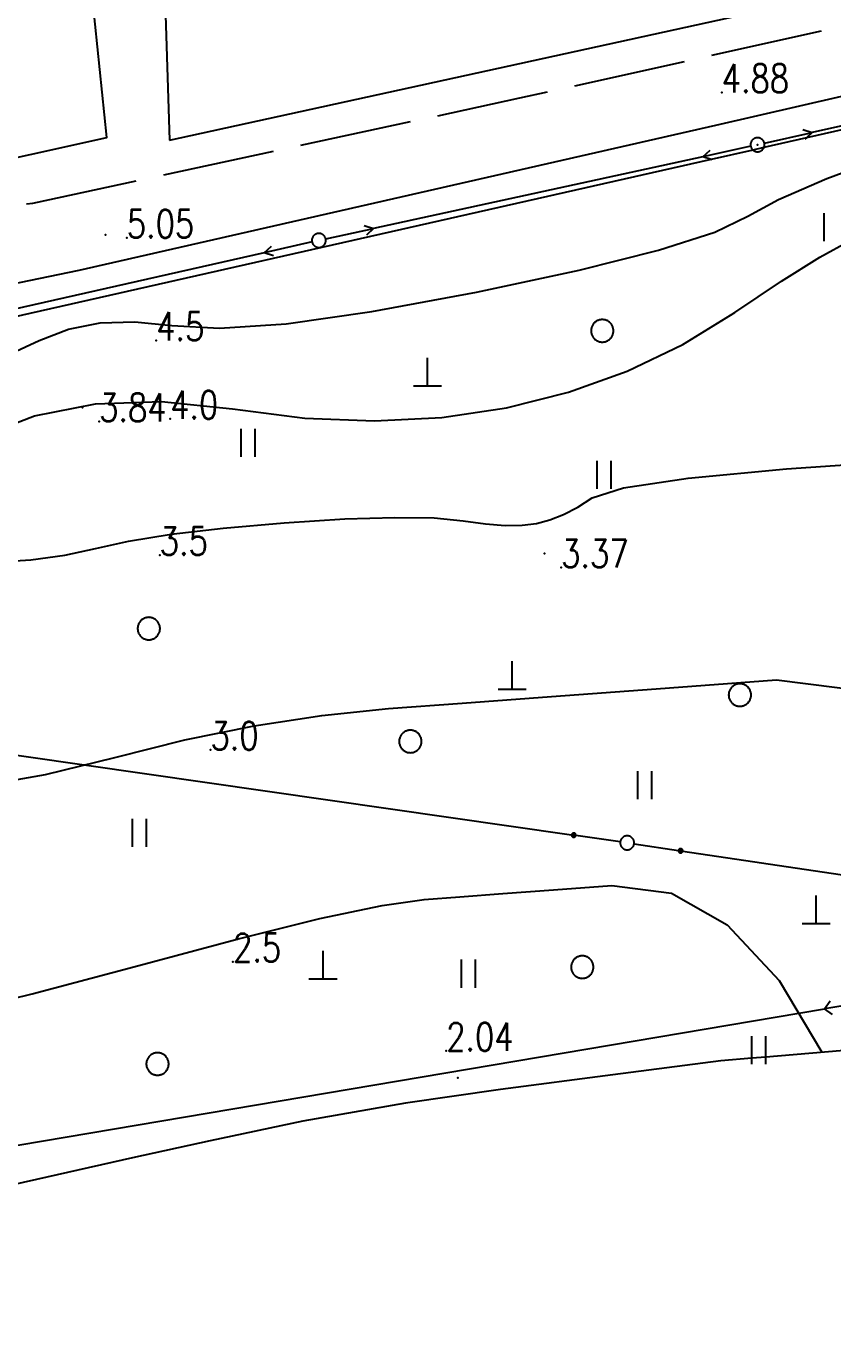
# Model space of a CAD drawing. Extents: x 500064 to 501389, y 2542464 to 2545400.
# Drawn here: x 500900.7 to 500929.45, y 2543014.18 to 2543060.92 of the extents above; entities that cross this region are included whole.
import ezdxf

# ---------------------------------------------------------------- set-up
doc = ezdxf.new("R2010")
doc.units = 0
doc.header["$LTSCALE"] = 0.5
doc.linetypes.add('CENTER', pattern=[50.8, 31.75, -6.35, 6.35, -6.35])
doc.layers.add('地形图', color=8, linetype='CONTINUOUS')
doc.styles.add('HZ', font='romans.shx', dxfattribs={"width": 0.8, "bigfont": 'hztxt.shx'})
doc.linetypes.add('10421', pattern='A,2,[150,AAA.SHX,S=1,R=0,X=0,Y=1],1e-11', length=2)

msp = doc.modelspace()

# ---------------------------------------------------------------- linework, layer by layer
at = {"layer": '地形图'}
for points in [[(500905.807, 2543056.859), (500935.177, 2543063.299), (500934.763, 2543076.387), (500927.197, 2543076.157), (500927.472, 2543067.612), (500905.484, 2543066.904)], [(500895.357, 2543055.129), (500903.577, 2543056.949), (500902.987, 2543062.619), (500894.792, 2543061.938)]]:
    msp.add_lwpolyline(points, close=True, dxfattribs=at)
for points in [[(500948.318, 2543060.867), (500940.884, 2543060.45), (500935.912, 2543059.82), (500925.267, 2543057.376), (500902.576, 2543052.213), (500887.165, 2543049.023), (500877.686, 2543047.531), (500873.996, 2543046.848), (500869.612, 2543045.316), (500866.887, 2543043.639)], [(500925.141, 2543059.881), (500929.046, 2543060.748)], [(500940.255, 2543059.719), (500936.36, 2543058.844), (500931.481, 2543057.749), (500928.721, 2543057.13)], [(500920.26, 2543058.796), (500924.165, 2543059.664)], [(500883.506, 2543041.831), (500889.506, 2543044.482), (500895.315, 2543047.063), (500899.2, 2543048.81), (500901.16, 2543049.72), (500902.203, 2543050.123), (500903.338, 2543050.345), (500904.566, 2543050.387), (500905.886, 2543050.248), (500907.589, 2543050.151), (500909.968, 2543050.316), (500913.023, 2543050.746), (500916.753, 2543051.438), (500920.408, 2543052.225), (500923.239, 2543052.938), (500925.245, 2543053.578), (500926.427, 2543054.144), (500927.516, 2543054.744), (500929.245, 2543055.486), (500931.613, 2543056.371), (500934.621, 2543057.397), (500937.566, 2543058.364), (500939.495, 2543058.991)], [(500915.373, 2543057.728), (500918.293, 2543058.359), (500919.283, 2543058.579)], [(500932.497, 2543057.837), (500931.512, 2543057.614), (500928.51, 2543056.936), (500927, 2543056.595), (500926.604, 2543056.505), (500925.119, 2543056.17), (500893.24, 2543048.965), (500893.171, 2543048.95)], [(500910.486, 2543056.673), (500914.396, 2543057.517)], [(500926.77, 2543056.443), (500926.785, 2543056.443), (500926.801, 2543056.445), (500926.817, 2543056.447), (500926.832, 2543056.45), (500926.847, 2543056.455), (500926.862, 2543056.46), (500926.876, 2543056.466), (500926.89, 2543056.473), (500926.904, 2543056.481), (500926.917, 2543056.49), (500926.929, 2543056.5), (500926.941, 2543056.51), (500926.952, 2543056.521), (500926.962, 2543056.533), (500926.972, 2543056.546), (500926.981, 2543056.559), (500926.989, 2543056.572), (500926.996, 2543056.586), (500927, 2543056.595), (500927.002, 2543056.601), (500927.007, 2543056.615), (500927.012, 2543056.63), (500927.015, 2543056.646), (500927.018, 2543056.661), (500927.019, 2543056.677), (500927.02, 2543056.693), (500927.019, 2543056.708), (500927.018, 2543056.724), (500927.015, 2543056.739), (500927.014, 2543056.747), (500927.012, 2543056.755), (500927.007, 2543056.77), (500927.002, 2543056.785), (500926.996, 2543056.799), (500926.989, 2543056.813), (500926.981, 2543056.827), (500926.972, 2543056.84), (500926.962, 2543056.852), (500926.952, 2543056.864), (500926.941, 2543056.875), (500926.929, 2543056.885), (500926.917, 2543056.895), (500926.904, 2543056.904), (500926.89, 2543056.912), (500926.876, 2543056.919), (500926.862, 2543056.925), (500926.847, 2543056.93), (500926.832, 2543056.935), (500926.817, 2543056.938), (500926.801, 2543056.941), (500926.785, 2543056.942), (500926.77, 2543056.943), (500926.754, 2543056.942), (500926.738, 2543056.941), (500926.723, 2543056.938), (500926.708, 2543056.935), (500926.692, 2543056.93), (500926.678, 2543056.925), (500926.663, 2543056.919), (500926.649, 2543056.912), (500926.636, 2543056.904), (500926.623, 2543056.895), (500926.61, 2543056.885), (500926.599, 2543056.875), (500926.587, 2543056.864), (500926.577, 2543056.852), (500926.567, 2543056.84), (500926.559, 2543056.827), (500926.551, 2543056.813), (500926.543, 2543056.799), (500926.537, 2543056.785), (500926.532, 2543056.77), (500926.528, 2543056.755), (500926.524, 2543056.739), (500926.522, 2543056.724), (500926.52, 2543056.708), (500926.52, 2543056.693), (500926.52, 2543056.677), (500926.522, 2543056.661), (500926.524, 2543056.646), (500926.526, 2543056.639), (500926.528, 2543056.63), (500926.532, 2543056.615), (500926.537, 2543056.601), (500926.543, 2543056.586), (500926.551, 2543056.572), (500926.559, 2543056.559), (500926.567, 2543056.546), (500926.577, 2543056.533), (500926.587, 2543056.521), (500926.599, 2543056.51), (500926.604, 2543056.505), (500926.61, 2543056.5), (500926.623, 2543056.49), (500926.636, 2543056.481), (500926.649, 2543056.473), (500926.663, 2543056.466), (500926.678, 2543056.46), (500926.692, 2543056.455), (500926.708, 2543056.45), (500926.723, 2543056.447), (500926.738, 2543056.445), (500926.754, 2543056.443), (500926.77, 2543056.443)], [(500927.014, 2543056.747), (500928.721, 2543057.13)], [(500928.384, 2543057.236), (500928.721, 2543057.13)], [(500928.721, 2543057.13), (500928.51, 2543056.936), (500928.461, 2543056.891)], [(500905.598, 2543055.617), (500909.508, 2543056.462)], [(500926.526, 2543056.639), (500924.816, 2543056.267)], [(500924.816, 2543056.267), (500925.077, 2543056.505)], [(500924.816, 2543056.267), (500913.084, 2543053.71)], [(500925.152, 2543056.159), (500925.119, 2543056.17), (500924.816, 2543056.267)], [(500900.708, 2543054.583), (500900.931, 2543054.609), (500904.621, 2543055.406)], [(500929.148, 2543053.257), (500929.148, 2543054.257)], [(500911.374, 2543053.337), (500913.084, 2543053.71)], [(500912.747, 2543053.818), (500913.084, 2543053.71)], [(500913.084, 2543053.71), (500912.823, 2543053.472)], [(500869.666, 2543032.353), (500872.332, 2543033.87), (500875.73, 2543035.611), (500879.858, 2543037.577), (500884.716, 2543039.768), (500889.526, 2543041.902), (500893.508, 2543043.696), (500896.662, 2543045.15), (500898.988, 2543046.265), (500900.988, 2543047.038), (500903.165, 2543047.464), (500905.519, 2543047.544), (500908.05, 2543047.278), (500910.625, 2543046.951), (500913.112, 2543046.849), (500915.512, 2543046.971), (500917.823, 2543047.318), (500920.033, 2543047.875), (500922.127, 2543048.627), (500924.104, 2543049.575), (500925.966, 2543050.718), (500927.624, 2543051.83), (500928.993, 2543052.685), (500930.071, 2543053.283)], [(500910.886, 2543053.229), (500909.179, 2543052.845)], [(500911.13, 2543053.034), (500911.146, 2543053.035), (500911.161, 2543053.036), (500911.177, 2543053.039), (500911.192, 2543053.042), (500911.207, 2543053.046), (500911.222, 2543053.052), (500911.236, 2543053.058), (500911.25, 2543053.065), (500911.264, 2543053.073), (500911.277, 2543053.082), (500911.289, 2543053.092), (500911.301, 2543053.102), (500911.312, 2543053.113), (500911.323, 2543053.125), (500911.332, 2543053.137), (500911.341, 2543053.15), (500911.349, 2543053.164), (500911.356, 2543053.178), (500911.363, 2543053.192), (500911.368, 2543053.207), (500911.372, 2543053.222), (500911.376, 2543053.237), (500911.378, 2543053.253), (500911.38, 2543053.269), (500911.38, 2543053.284), (500911.38, 2543053.3), (500911.378, 2543053.316), (500911.376, 2543053.331), (500911.374, 2543053.337), (500911.372, 2543053.346), (500911.368, 2543053.361), (500911.363, 2543053.376), (500911.356, 2543053.391), (500911.349, 2543053.405), (500911.341, 2543053.418), (500911.332, 2543053.431), (500911.323, 2543053.444), (500911.312, 2543053.455), (500911.301, 2543053.466), (500911.289, 2543053.477), (500911.277, 2543053.486), (500911.264, 2543053.495), (500911.25, 2543053.503), (500911.236, 2543053.51), (500911.222, 2543053.517), (500911.207, 2543053.522), (500911.192, 2543053.526), (500911.177, 2543053.53), (500911.161, 2543053.532), (500911.146, 2543053.534), (500911.13, 2543053.534), (500911.114, 2543053.534), (500911.099, 2543053.532), (500911.083, 2543053.53), (500911.068, 2543053.526), (500911.053, 2543053.522), (500911.038, 2543053.517), (500911.024, 2543053.51), (500911.01, 2543053.503), (500910.996, 2543053.495), (500910.983, 2543053.486), (500910.971, 2543053.477), (500910.959, 2543053.466), (500910.948, 2543053.455), (500910.937, 2543053.444), (500910.928, 2543053.431), (500910.919, 2543053.418), (500910.911, 2543053.405), (500910.904, 2543053.391), (500910.898, 2543053.376), (500910.892, 2543053.361), (500910.888, 2543053.346), (500910.884, 2543053.331), (500910.882, 2543053.316), (500910.881, 2543053.3), (500910.88, 2543053.284), (500910.881, 2543053.269), (500910.882, 2543053.253), (500910.884, 2543053.237), (500910.886, 2543053.229), (500910.888, 2543053.222), (500910.892, 2543053.207), (500910.898, 2543053.192), (500910.904, 2543053.178), (500910.911, 2543053.164), (500910.919, 2543053.15), (500910.928, 2543053.137), (500910.937, 2543053.125), (500910.948, 2543053.113), (500910.959, 2543053.102), (500910.971, 2543053.092), (500910.983, 2543053.082), (500910.996, 2543053.073), (500911.01, 2543053.065), (500911.024, 2543053.058), (500911.038, 2543053.052), (500911.053, 2543053.046), (500911.068, 2543053.042), (500911.083, 2543053.039), (500911.099, 2543053.036), (500911.114, 2543053.035), (500911.13, 2543053.034)], [(500909.179, 2543052.845), (500897.536, 2543050.22)], [(500909.179, 2543052.845), (500909.439, 2543053.084)], [(500909.516, 2543052.739), (500909.179, 2543052.845)], [(500921.235, 2543049.662), (500921.26, 2543049.663), (500921.285, 2543049.665), (500921.31, 2543049.669), (500921.335, 2543049.674), (500921.359, 2543049.681), (500921.383, 2543049.69), (500921.406, 2543049.7), (500921.428, 2543049.711), (500921.45, 2543049.724), (500921.47, 2543049.738), (500921.49, 2543049.754), (500921.509, 2543049.77), (500921.527, 2543049.788), (500921.544, 2543049.807), (500921.559, 2543049.827), (500921.573, 2543049.848), (500921.586, 2543049.869), (500921.597, 2543049.892), (500921.607, 2543049.915), (500921.616, 2543049.938), (500921.623, 2543049.962), (500921.628, 2543049.987), (500921.632, 2543050.012), (500921.635, 2543050.037), (500921.635, 2543050.062), (500921.635, 2543050.087), (500921.632, 2543050.112), (500921.628, 2543050.137), (500921.623, 2543050.161), (500921.616, 2543050.185), (500921.607, 2543050.209), (500921.597, 2543050.232), (500921.586, 2543050.255), (500921.573, 2543050.276), (500921.559, 2543050.297), (500921.544, 2543050.317), (500921.527, 2543050.336), (500921.509, 2543050.353), (500921.49, 2543050.37), (500921.47, 2543050.385), (500921.45, 2543050.4), (500921.428, 2543050.412), (500921.406, 2543050.424), (500921.383, 2543050.434), (500921.359, 2543050.442), (500921.335, 2543050.449), (500921.31, 2543050.455), (500921.285, 2543050.459), (500921.26, 2543050.461), (500921.235, 2543050.462), (500921.21, 2543050.461), (500921.185, 2543050.459), (500921.16, 2543050.455), (500921.136, 2543050.449), (500921.112, 2543050.442), (500921.088, 2543050.434), (500921.065, 2543050.424), (500921.043, 2543050.412), (500921.021, 2543050.4), (500921, 2543050.385), (500920.98, 2543050.37), (500920.961, 2543050.353), (500920.944, 2543050.336), (500920.927, 2543050.317), (500920.912, 2543050.297), (500920.898, 2543050.276), (500920.885, 2543050.255), (500920.873, 2543050.232), (500920.863, 2543050.209), (500920.855, 2543050.185), (500920.848, 2543050.161), (500920.842, 2543050.137), (500920.838, 2543050.112), (500920.836, 2543050.087), (500920.835, 2543050.062), (500920.836, 2543050.037), (500920.838, 2543050.012), (500920.842, 2543049.987), (500920.848, 2543049.962), (500920.855, 2543049.938), (500920.863, 2543049.915), (500920.873, 2543049.892), (500920.885, 2543049.869), (500920.898, 2543049.848), (500920.912, 2543049.827), (500920.927, 2543049.807), (500920.944, 2543049.788), (500920.961, 2543049.77), (500920.98, 2543049.754), (500921, 2543049.738), (500921.021, 2543049.724), (500921.043, 2543049.711), (500921.065, 2543049.7), (500921.088, 2543049.69), (500921.112, 2543049.681), (500921.136, 2543049.674), (500921.16, 2543049.669), (500921.185, 2543049.665), (500921.21, 2543049.663), (500921.235, 2543049.662)], [(500915.008, 2543048.099), (500915.008, 2543049.099)], [(500914.508, 2543048.099), (500915.008, 2543048.099), (500915.508, 2543048.099)], [(500908.356, 2543045.57), (500908.356, 2543046.57)], [(500908.856, 2543045.57), (500908.856, 2543046.57)], [(500899.515, 2543041.817), (500900.863, 2543041.9), (500902.079, 2543042.062), (500903.163, 2543042.303), (500904.348, 2543042.571), (500905.864, 2543042.813), (500907.713, 2543043.029), (500909.893, 2543043.219), (500912.052, 2543043.357), (500913.835, 2543043.415), (500915.241, 2543043.393), (500916.272, 2543043.291), (500917.068, 2543043.179), (500917.77, 2543043.127), (500918.379, 2543043.133), (500918.894, 2543043.198), (500919.368, 2543043.326), (500919.857, 2543043.52), (500920.359, 2543043.78), (500920.875, 2543044.107), (500921.993, 2543044.462), (500924.301, 2543044.807), (500927.798, 2543045.142), (500932.486, 2543045.466)], [(500921.055, 2543044.427), (500921.055, 2543045.427)], [(500921.555, 2543044.427), (500921.555, 2543045.427)], [(500905.068, 2543039.052), (500905.093, 2543039.052), (500905.118, 2543039.055), (500905.143, 2543039.059), (500905.167, 2543039.064), (500905.191, 2543039.071), (500905.215, 2543039.08), (500905.238, 2543039.09), (500905.26, 2543039.101), (500905.282, 2543039.114), (500905.303, 2543039.128), (500905.323, 2543039.143), (500905.342, 2543039.16), (500905.359, 2543039.178), (500905.376, 2543039.197), (500905.391, 2543039.216), (500905.405, 2543039.237), (500905.418, 2543039.259), (500905.43, 2543039.281), (500905.44, 2543039.304), (500905.448, 2543039.328), (500905.455, 2543039.352), (500905.461, 2543039.377), (500905.465, 2543039.401), (500905.467, 2543039.426), (500905.468, 2543039.452), (500905.467, 2543039.477), (500905.465, 2543039.502), (500905.461, 2543039.526), (500905.455, 2543039.551), (500905.448, 2543039.575), (500905.44, 2543039.599), (500905.43, 2543039.622), (500905.418, 2543039.644), (500905.405, 2543039.666), (500905.391, 2543039.687), (500905.376, 2543039.707), (500905.359, 2543039.725), (500905.342, 2543039.743), (500905.323, 2543039.76), (500905.303, 2543039.775), (500905.282, 2543039.789), (500905.26, 2543039.802), (500905.238, 2543039.813), (500905.215, 2543039.823), (500905.191, 2543039.832), (500905.167, 2543039.839), (500905.143, 2543039.844), (500905.118, 2543039.848), (500905.093, 2543039.851), (500905.068, 2543039.852), (500905.043, 2543039.851), (500905.018, 2543039.848), (500904.993, 2543039.844), (500904.968, 2543039.839), (500904.944, 2543039.832), (500904.92, 2543039.823), (500904.897, 2543039.813), (500904.875, 2543039.802), (500904.853, 2543039.789), (500904.833, 2543039.775), (500904.813, 2543039.76), (500904.794, 2543039.743), (500904.776, 2543039.725), (500904.759, 2543039.707), (500904.744, 2543039.687), (500904.73, 2543039.666), (500904.717, 2543039.644), (500904.706, 2543039.622), (500904.696, 2543039.599), (500904.687, 2543039.575), (500904.68, 2543039.551), (500904.675, 2543039.526), (500904.671, 2543039.502), (500904.669, 2543039.477), (500904.668, 2543039.452), (500904.669, 2543039.426), (500904.671, 2543039.401), (500904.675, 2543039.377), (500904.68, 2543039.352), (500904.687, 2543039.328), (500904.696, 2543039.304), (500904.706, 2543039.281), (500904.717, 2543039.259), (500904.73, 2543039.237), (500904.744, 2543039.216), (500904.759, 2543039.197), (500904.776, 2543039.178), (500904.794, 2543039.16), (500904.813, 2543039.143), (500904.833, 2543039.128), (500904.853, 2543039.114), (500904.875, 2543039.101), (500904.897, 2543039.09), (500904.92, 2543039.08), (500904.944, 2543039.071), (500904.968, 2543039.064), (500904.993, 2543039.059), (500905.018, 2543039.055), (500905.043, 2543039.052), (500905.068, 2543039.052)], [(500874.621, 2543038.636), (500920.143, 2543032.101)], [(500918.024, 2543037.29), (500918.024, 2543038.29)], [(500872.078, 2543017.761), (500880.411, 2543024.706), (500886.953, 2543029.654), (500891.704, 2543032.603), (500894.664, 2543033.554), (500896.786, 2543033.6), (500899.025, 2543033.831), (500901.38, 2543034.249), (500903.851, 2543034.852), (500906.358, 2543035.484), (500908.82, 2543035.987), (500911.239, 2543036.359), (500913.613, 2543036.602), (500916.241, 2543036.799), (500919.423, 2543037.034), (500923.157, 2543037.308), (500927.445, 2543037.62), (500931.861, 2543037.063), (500935.98, 2543034.727), (500939.803, 2543030.613), (500942.049, 2543026.862)], [(500917.524, 2543037.29), (500918.024, 2543037.29), (500918.524, 2543037.29)], [(500926.14, 2543036.685), (500926.165, 2543036.685), (500926.19, 2543036.688), (500926.215, 2543036.692), (500926.239, 2543036.697), (500926.264, 2543036.704), (500926.287, 2543036.713), (500926.31, 2543036.723), (500926.333, 2543036.734), (500926.354, 2543036.747), (500926.375, 2543036.761), (500926.395, 2543036.776), (500926.414, 2543036.793), (500926.432, 2543036.811), (500926.448, 2543036.83), (500926.464, 2543036.849), (500926.478, 2543036.87), (500926.49, 2543036.892), (500926.502, 2543036.914), (500926.512, 2543036.937), (500926.52, 2543036.961), (500926.527, 2543036.985), (500926.533, 2543037.01), (500926.537, 2543037.034), (500926.539, 2543037.059), (500926.54, 2543037.085), (500926.539, 2543037.11), (500926.537, 2543037.135), (500926.533, 2543037.16), (500926.527, 2543037.184), (500926.52, 2543037.208), (500926.512, 2543037.232), (500926.502, 2543037.255), (500926.49, 2543037.277), (500926.478, 2543037.299), (500926.464, 2543037.32), (500926.448, 2543037.34), (500926.432, 2543037.358), (500926.414, 2543037.376), (500926.395, 2543037.393), (500926.375, 2543037.408), (500926.354, 2543037.422), (500926.333, 2543037.435), (500926.31, 2543037.446), (500926.287, 2543037.456), (500926.264, 2543037.465), (500926.239, 2543037.472), (500926.215, 2543037.477), (500926.19, 2543037.481), (500926.165, 2543037.484), (500926.14, 2543037.485), (500926.115, 2543037.484), (500926.09, 2543037.481), (500926.065, 2543037.477), (500926.04, 2543037.472), (500926.016, 2543037.465), (500925.993, 2543037.456), (500925.97, 2543037.446), (500925.947, 2543037.435), (500925.926, 2543037.422), (500925.905, 2543037.408), (500925.885, 2543037.393), (500925.866, 2543037.376), (500925.848, 2543037.358), (500925.832, 2543037.34), (500925.816, 2543037.32), (500925.802, 2543037.299), (500925.789, 2543037.277), (500925.778, 2543037.255), (500925.768, 2543037.232), (500925.759, 2543037.208), (500925.752, 2543037.184), (500925.747, 2543037.16), (500925.743, 2543037.135), (500925.741, 2543037.11), (500925.74, 2543037.085), (500925.741, 2543037.059), (500925.743, 2543037.034), (500925.747, 2543037.01), (500925.752, 2543036.985), (500925.759, 2543036.961), (500925.768, 2543036.937), (500925.778, 2543036.914), (500925.789, 2543036.892), (500925.802, 2543036.87), (500925.816, 2543036.849), (500925.832, 2543036.83), (500925.848, 2543036.811), (500925.866, 2543036.793), (500925.885, 2543036.776), (500925.905, 2543036.761), (500925.926, 2543036.747), (500925.947, 2543036.734), (500925.97, 2543036.723), (500925.993, 2543036.713), (500926.016, 2543036.704), (500926.04, 2543036.697), (500926.065, 2543036.692), (500926.09, 2543036.688), (500926.115, 2543036.685), (500926.14, 2543036.685)], [(500914.392, 2543035.029), (500914.418, 2543035.03), (500914.443, 2543035.032), (500914.467, 2543035.036), (500914.492, 2543035.041), (500914.516, 2543035.048), (500914.54, 2543035.057), (500914.563, 2543035.067), (500914.585, 2543035.078), (500914.607, 2543035.091), (500914.628, 2543035.105), (500914.647, 2543035.121), (500914.666, 2543035.137), (500914.684, 2543035.155), (500914.701, 2543035.174), (500914.716, 2543035.194), (500914.73, 2543035.214), (500914.743, 2543035.236), (500914.754, 2543035.259), (500914.764, 2543035.282), (500914.773, 2543035.305), (500914.78, 2543035.329), (500914.785, 2543035.354), (500914.789, 2543035.379), (500914.792, 2543035.404), (500914.792, 2543035.429), (500914.792, 2543035.454), (500914.789, 2543035.479), (500914.785, 2543035.504), (500914.78, 2543035.528), (500914.773, 2543035.552), (500914.764, 2543035.576), (500914.754, 2543035.599), (500914.743, 2543035.622), (500914.73, 2543035.643), (500914.716, 2543035.664), (500914.701, 2543035.684), (500914.684, 2543035.703), (500914.666, 2543035.72), (500914.647, 2543035.737), (500914.628, 2543035.752), (500914.607, 2543035.767), (500914.585, 2543035.779), (500914.563, 2543035.791), (500914.54, 2543035.801), (500914.516, 2543035.809), (500914.492, 2543035.816), (500914.467, 2543035.822), (500914.443, 2543035.826), (500914.418, 2543035.828), (500914.392, 2543035.829), (500914.367, 2543035.828), (500914.342, 2543035.826), (500914.318, 2543035.822), (500914.293, 2543035.816), (500914.269, 2543035.809), (500914.245, 2543035.801), (500914.222, 2543035.791), (500914.2, 2543035.779), (500914.178, 2543035.767), (500914.157, 2543035.752), (500914.137, 2543035.737), (500914.119, 2543035.72), (500914.101, 2543035.703), (500914.084, 2543035.684), (500914.069, 2543035.664), (500914.055, 2543035.643), (500914.042, 2543035.622), (500914.031, 2543035.599), (500914.021, 2543035.576), (500914.012, 2543035.552), (500914.005, 2543035.528), (500913.999, 2543035.504), (500913.996, 2543035.479), (500913.993, 2543035.454), (500913.992, 2543035.429), (500913.993, 2543035.404), (500913.996, 2543035.379), (500913.999, 2543035.354), (500914.005, 2543035.329), (500914.012, 2543035.305), (500914.021, 2543035.282), (500914.031, 2543035.259), (500914.042, 2543035.236), (500914.055, 2543035.214), (500914.069, 2543035.194), (500914.084, 2543035.174), (500914.101, 2543035.155), (500914.119, 2543035.137), (500914.137, 2543035.121), (500914.157, 2543035.105), (500914.178, 2543035.091), (500914.2, 2543035.078), (500914.222, 2543035.067), (500914.245, 2543035.057), (500914.269, 2543035.048), (500914.293, 2543035.041), (500914.318, 2543035.036), (500914.342, 2543035.032), (500914.367, 2543035.03), (500914.392, 2543035.029)], [(500922.504, 2543033.372), (500922.504, 2543034.372)], [(500923.004, 2543033.372), (500923.004, 2543034.372)], [(500904.49, 2543031.669), (500904.49, 2543032.669)], [(500904.99, 2543031.669), (500904.99, 2543032.669)], [(500920.218, 2543032.015), (500920.226, 2543032.015), (500920.233, 2543032.017), (500920.241, 2543032.019), (500920.248, 2543032.021), (500920.255, 2543032.025), (500920.261, 2543032.029), (500920.267, 2543032.034), (500920.272, 2543032.039), (500920.277, 2543032.045), (500920.282, 2543032.051), (500920.283, 2543032.054), (500920.284, 2543032.055), (500920.285, 2543032.058), (500920.288, 2543032.065), (500920.29, 2543032.072), (500920.292, 2543032.08), (500920.292, 2543032.087), (500920.292, 2543032.095), (500920.291, 2543032.103), (500920.291, 2543032.105), (500920.29, 2543032.11), (500920.287, 2543032.118), (500920.284, 2543032.125), (500920.28, 2543032.132), (500920.275, 2543032.138), (500920.27, 2543032.144), (500920.266, 2543032.147), (500920.264, 2543032.149), (500920.257, 2543032.153), (500920.251, 2543032.157), (500920.243, 2543032.16), (500920.236, 2543032.163), (500920.228, 2543032.164), (500920.22, 2543032.165), (500920.213, 2543032.165), (500920.205, 2543032.164), (500920.197, 2543032.162), (500920.19, 2543032.16), (500920.183, 2543032.156), (500920.176, 2543032.152), (500920.169, 2543032.148), (500920.164, 2543032.142), (500920.159, 2543032.136), (500920.154, 2543032.13), (500920.152, 2543032.126), (500920.151, 2543032.125), (500920.15, 2543032.123), (500920.147, 2543032.116), (500920.145, 2543032.108), (500920.143, 2543032.101), (500920.143, 2543032.093), (500920.143, 2543032.085), (500920.143, 2543032.078), (500920.144, 2543032.077), (500920.144, 2543032.075), (500920.145, 2543032.07), (500920.147, 2543032.063), (500920.151, 2543032.056), (500920.154, 2543032.05), (500920.159, 2543032.044), (500920.164, 2543032.038), (500920.169, 2543032.033), (500920.175, 2543032.028), (500920.182, 2543032.024), (500920.189, 2543032.021), (500920.196, 2543032.018), (500920.203, 2543032.016), (500920.211, 2543032.015), (500920.218, 2543032.015)], [(500921.876, 2543031.852), (500920.292, 2543032.08), (500920.219, 2543032.09), (500920.143, 2543032.101)], [(500920.169, 2543032.033), (500920.283, 2543032.054), (500920.284, 2543032.055), (500920.144, 2543032.075), (500920.144, 2543032.077), (500920.219, 2543032.09), (500920.291, 2543032.103), (500920.291, 2543032.105), (500920.151, 2543032.125), (500920.152, 2543032.126), (500920.266, 2543032.147)], [(500922.123, 2543031.566), (500922.139, 2543031.567), (500922.154, 2543031.568), (500922.17, 2543031.571), (500922.185, 2543031.574), (500922.2, 2543031.579), (500922.215, 2543031.584), (500922.229, 2543031.59), (500922.243, 2543031.597), (500922.257, 2543031.605), (500922.27, 2543031.614), (500922.282, 2543031.624), (500922.294, 2543031.634), (500922.305, 2543031.645), (500922.316, 2543031.657), (500922.325, 2543031.669), (500922.334, 2543031.682), (500922.342, 2543031.696), (500922.349, 2543031.71), (500922.355, 2543031.724), (500922.361, 2543031.739), (500922.365, 2543031.754), (500922.369, 2543031.77), (500922.37, 2543031.78), (500922.371, 2543031.785), (500922.372, 2543031.801), (500922.373, 2543031.816), (500922.372, 2543031.832), (500922.371, 2543031.848), (500922.369, 2543031.863), (500922.365, 2543031.879), (500922.361, 2543031.894), (500922.355, 2543031.908), (500922.349, 2543031.923), (500922.342, 2543031.937), (500922.334, 2543031.95), (500922.325, 2543031.963), (500922.316, 2543031.976), (500922.305, 2543031.988), (500922.294, 2543031.999), (500922.282, 2543032.009), (500922.27, 2543032.019), (500922.257, 2543032.028), (500922.243, 2543032.036), (500922.229, 2543032.043), (500922.215, 2543032.049), (500922.2, 2543032.054), (500922.185, 2543032.059), (500922.17, 2543032.062), (500922.154, 2543032.064), (500922.139, 2543032.066), (500922.123, 2543032.066), (500922.107, 2543032.066), (500922.092, 2543032.064), (500922.076, 2543032.062), (500922.061, 2543032.059), (500922.046, 2543032.054), (500922.031, 2543032.049), (500922.017, 2543032.043), (500922.003, 2543032.036), (500921.989, 2543032.028), (500921.976, 2543032.019), (500921.964, 2543032.009), (500921.952, 2543031.999), (500921.941, 2543031.988), (500921.93, 2543031.976), (500921.921, 2543031.963), (500921.912, 2543031.95), (500921.904, 2543031.937), (500921.897, 2543031.923), (500921.891, 2543031.908), (500921.885, 2543031.894), (500921.881, 2543031.879), (500921.877, 2543031.863), (500921.876, 2543031.852), (500921.875, 2543031.848), (500921.873, 2543031.832), (500921.873, 2543031.816), (500921.873, 2543031.801), (500921.875, 2543031.785), (500921.877, 2543031.77), (500921.881, 2543031.754), (500921.885, 2543031.739), (500921.891, 2543031.724), (500921.897, 2543031.71), (500921.904, 2543031.696), (500921.912, 2543031.682), (500921.921, 2543031.669), (500921.93, 2543031.657), (500921.941, 2543031.645), (500921.952, 2543031.634), (500921.964, 2543031.624), (500921.976, 2543031.614), (500921.989, 2543031.605), (500922.003, 2543031.597), (500922.017, 2543031.59), (500922.031, 2543031.584), (500922.046, 2543031.579), (500922.061, 2543031.574), (500922.076, 2543031.571), (500922.092, 2543031.568), (500922.107, 2543031.567), (500922.123, 2543031.566)], [(500922.37, 2543031.78), (500923.953, 2543031.545), (500924.027, 2543031.534), (500924.101, 2543031.523)], [(500924.024, 2543031.459), (500924.032, 2543031.459), (500924.04, 2543031.46), (500924.047, 2543031.462), (500924.055, 2543031.464), (500924.062, 2543031.467), (500924.069, 2543031.471), (500924.075, 2543031.476), (500924.081, 2543031.481), (500924.086, 2543031.487), (500924.09, 2543031.494), (500924.092, 2543031.497), (500924.093, 2543031.499), (500924.094, 2543031.5), (500924.097, 2543031.508), (500924.1, 2543031.515), (500924.101, 2543031.523), (500924.102, 2543031.53), (500924.102, 2543031.538), (500924.101, 2543031.545), (500924.101, 2543031.547), (500924.101, 2543031.548), (500924.1, 2543031.553), (500924.097, 2543031.56), (500924.094, 2543031.567), (500924.091, 2543031.574), (500924.086, 2543031.58), (500924.081, 2543031.586), (500924.076, 2543031.591), (500924.07, 2543031.596), (500924.063, 2543031.6), (500924.056, 2543031.603), (500924.049, 2543031.605), (500924.042, 2543031.607), (500924.034, 2543031.608), (500924.027, 2543031.609), (500924.019, 2543031.608), (500924.012, 2543031.607), (500924.004, 2543031.605), (500923.997, 2543031.603), (500923.99, 2543031.599), (500923.984, 2543031.595), (500923.978, 2543031.59), (500923.973, 2543031.585), (500923.968, 2543031.579), (500923.963, 2543031.573), (500923.962, 2543031.57), (500923.961, 2543031.569), (500923.96, 2543031.566), (500923.957, 2543031.56), (500923.954, 2543031.552), (500923.953, 2543031.545), (500923.952, 2543031.537), (500923.952, 2543031.529), (500923.953, 2543031.521), (500923.954, 2543031.519), (500923.955, 2543031.514), (500923.957, 2543031.506), (500923.961, 2543031.499), (500923.965, 2543031.492), (500923.969, 2543031.486), (500923.975, 2543031.48), (500923.978, 2543031.477), (500923.981, 2543031.475), (500923.987, 2543031.47), (500923.994, 2543031.467), (500924.001, 2543031.464), (500924.008, 2543031.461), (500924.016, 2543031.46), (500924.024, 2543031.459)], [(500924.076, 2543031.591), (500923.962, 2543031.57), (500923.961, 2543031.569), (500924.101, 2543031.548), (500924.101, 2543031.547), (500924.027, 2543031.534), (500923.953, 2543031.521), (500923.954, 2543031.519), (500924.093, 2543031.499), (500924.092, 2543031.497), (500923.978, 2543031.477)], [(500924.101, 2543031.523), (500947.188, 2543028.096), (500957.515, 2543026.563), (500967.025, 2543025.152), (500977.977, 2543023.526), (500986.481, 2543022.263), (500998.696, 2543020.45), (500999.669, 2543020.306)], [(500886.357, 2543019.24), (500889.508, 2543021.866), (500891.982, 2543023.737), (500893.778, 2543024.852), (500894.897, 2543025.212), (500896.085, 2543025.335), (500898.088, 2543025.741), (500900.906, 2543026.43), (500904.538, 2543027.402), (500908.215, 2543028.387), (500911.166, 2543029.114), (500913.391, 2543029.586), (500914.89, 2543029.8), (500916.159, 2543029.895), (500917.695, 2543030.009), (500919.499, 2543030.141), (500921.57, 2543030.292), (500923.702, 2543030.022), (500925.692, 2543028.894), (500927.538, 2543026.908), (500929.067, 2543024.353)], [(500928.865, 2543028.938), (500928.865, 2543029.938)], [(500928.365, 2543028.938), (500928.865, 2543028.938), (500929.365, 2543028.938)], [(500911.278, 2543026.97), (500911.278, 2543027.97)], [(500916.212, 2543026.654), (500916.212, 2543027.654)], [(500916.712, 2543026.654), (500916.712, 2543027.654)], [(500920.522, 2543026.987), (500920.547, 2543026.988), (500920.572, 2543026.99), (500920.597, 2543026.994), (500920.622, 2543027), (500920.646, 2543027.007), (500920.669, 2543027.015), (500920.693, 2543027.025), (500920.715, 2543027.036), (500920.737, 2543027.049), (500920.757, 2543027.063), (500920.777, 2543027.079), (500920.796, 2543027.095), (500920.814, 2543027.113), (500920.83, 2543027.132), (500920.846, 2543027.152), (500920.86, 2543027.173), (500920.873, 2543027.194), (500920.884, 2543027.217), (500920.894, 2543027.24), (500920.903, 2543027.263), (500920.91, 2543027.287), (500920.915, 2543027.312), (500920.919, 2543027.337), (500920.921, 2543027.362), (500920.922, 2543027.387), (500920.921, 2543027.412), (500920.919, 2543027.437), (500920.915, 2543027.462), (500920.91, 2543027.486), (500920.903, 2543027.511), (500920.894, 2543027.534), (500920.884, 2543027.557), (500920.873, 2543027.58), (500920.86, 2543027.601), (500920.846, 2543027.622), (500920.83, 2543027.642), (500920.814, 2543027.661), (500920.796, 2543027.679), (500920.777, 2543027.695), (500920.757, 2543027.711), (500920.737, 2543027.725), (500920.715, 2543027.737), (500920.693, 2543027.749), (500920.669, 2543027.759), (500920.646, 2543027.767), (500920.622, 2543027.774), (500920.597, 2543027.78), (500920.572, 2543027.784), (500920.547, 2543027.786), (500920.522, 2543027.787), (500920.497, 2543027.786), (500920.472, 2543027.784), (500920.447, 2543027.78), (500920.423, 2543027.774), (500920.399, 2543027.767), (500920.375, 2543027.759), (500920.352, 2543027.749), (500920.33, 2543027.737), (500920.308, 2543027.725), (500920.287, 2543027.711), (500920.267, 2543027.695), (500920.248, 2543027.679), (500920.231, 2543027.661), (500920.214, 2543027.642), (500920.199, 2543027.622), (500920.184, 2543027.601), (500920.172, 2543027.58), (500920.16, 2543027.557), (500920.15, 2543027.534), (500920.142, 2543027.511), (500920.135, 2543027.486), (500920.129, 2543027.462), (500920.125, 2543027.437), (500920.123, 2543027.412), (500920.122, 2543027.387), (500920.123, 2543027.362), (500920.125, 2543027.337), (500920.129, 2543027.312), (500920.135, 2543027.287), (500920.142, 2543027.263), (500920.15, 2543027.24), (500920.16, 2543027.217), (500920.172, 2543027.194), (500920.184, 2543027.173), (500920.199, 2543027.152), (500920.214, 2543027.132), (500920.231, 2543027.113), (500920.248, 2543027.095), (500920.267, 2543027.079), (500920.287, 2543027.063), (500920.308, 2543027.049), (500920.33, 2543027.036), (500920.352, 2543027.025), (500920.375, 2543027.015), (500920.399, 2543027.007), (500920.423, 2543027), (500920.447, 2543026.994), (500920.472, 2543026.99), (500920.497, 2543026.988), (500920.522, 2543026.987)], [(500910.778, 2543026.97), (500911.278, 2543026.97), (500911.778, 2543026.97)], [(500930.882, 2543026.192), (500930.872, 2543026.19), (500929.46, 2543025.952), (500929.157, 2543025.9)], [(500929.157, 2543025.9), (500929.362, 2543026.188)], [(500897.011, 2543020.472), (500929.157, 2543025.9)], [(500929.445, 2543025.695), (500929.157, 2543025.9)], [(500926.565, 2543023.93), (500926.565, 2543024.142), (500926.565, 2543024.93)], [(500927.065, 2543023.93), (500927.065, 2543024.184), (500927.065, 2543024.93)], [(500905.379, 2543023.537), (500905.404, 2543023.538), (500905.429, 2543023.54), (500905.454, 2543023.544), (500905.478, 2543023.549), (500905.502, 2543023.556), (500905.526, 2543023.565), (500905.549, 2543023.575), (500905.571, 2543023.586), (500905.593, 2543023.599), (500905.614, 2543023.613), (500905.634, 2543023.629), (500905.652, 2543023.645), (500905.67, 2543023.663), (500905.687, 2543023.682), (500905.702, 2543023.702), (500905.716, 2543023.722), (500905.729, 2543023.744), (500905.74, 2543023.766), (500905.75, 2543023.789), (500905.759, 2543023.813), (500905.766, 2543023.837), (500905.771, 2543023.862), (500905.775, 2543023.887), (500905.778, 2543023.912), (500905.779, 2543023.937), (500905.778, 2543023.962), (500905.775, 2543023.987), (500905.771, 2543024.012), (500905.766, 2543024.036), (500905.759, 2543024.06), (500905.75, 2543024.084), (500905.74, 2543024.107), (500905.729, 2543024.129), (500905.716, 2543024.151), (500905.702, 2543024.172), (500905.687, 2543024.192), (500905.67, 2543024.211), (500905.652, 2543024.228), (500905.634, 2543024.245), (500905.614, 2543024.26), (500905.593, 2543024.274), (500905.571, 2543024.287), (500905.549, 2543024.299), (500905.526, 2543024.309), (500905.502, 2543024.317), (500905.478, 2543024.324), (500905.454, 2543024.33), (500905.429, 2543024.334), (500905.404, 2543024.336), (500905.379, 2543024.337), (500905.353, 2543024.336), (500905.328, 2543024.334), (500905.304, 2543024.33), (500905.279, 2543024.324), (500905.255, 2543024.317), (500905.231, 2543024.309), (500905.208, 2543024.299), (500905.186, 2543024.287), (500905.164, 2543024.274), (500905.143, 2543024.26), (500905.124, 2543024.245), (500905.105, 2543024.228), (500905.087, 2543024.211), (500905.07, 2543024.192), (500905.055, 2543024.172), (500905.041, 2543024.151), (500905.028, 2543024.129), (500905.017, 2543024.107), (500905.007, 2543024.084), (500904.998, 2543024.06), (500904.991, 2543024.036), (500904.986, 2543024.012), (500904.982, 2543023.987), (500904.979, 2543023.962), (500904.979, 2543023.937), (500904.979, 2543023.912), (500904.982, 2543023.887), (500904.986, 2543023.862), (500904.991, 2543023.837), (500904.998, 2543023.813), (500905.007, 2543023.789), (500905.017, 2543023.766), (500905.028, 2543023.744), (500905.041, 2543023.722), (500905.055, 2543023.702), (500905.07, 2543023.682), (500905.087, 2543023.663), (500905.105, 2543023.645), (500905.124, 2543023.629), (500905.143, 2543023.613), (500905.164, 2543023.599), (500905.186, 2543023.586), (500905.208, 2543023.575), (500905.231, 2543023.565), (500905.255, 2543023.556), (500905.279, 2543023.549), (500905.304, 2543023.544), (500905.328, 2543023.54), (500905.353, 2543023.538), (500905.379, 2543023.537)]]:
    msp.add_lwpolyline(points, dxfattribs=at)
at = {"layer": '地形图', "linetype": '10421'}
msp.add_lwpolyline([(500931.549, 2543024.563), (500929.156, 2543024.361), (500927.065, 2543024.184), (500926.565, 2543024.142), (500925.457, 2543024.049), (500921.606, 2543023.548), (500917.604, 2543023.028), (500914.222, 2543022.543), (500910.555, 2543021.901), (500907.25, 2543021.202), (500904.492, 2543020.595), (500899.47, 2543019.466), (500895.048, 2543018.497), (500890.586, 2543017.568), (500885.997, 2543016.645), (500881.313, 2543015.728), (500879.295, 2543015.392), (500874.888, 2543014.949), (500870.992, 2543014.536), (500867.714, 2543014.179)], dxfattribs=at)
at = {"layer": '地形图', "linetype": 'CENTER'}
for p in [(500925.493, 2543058.559, 4.88), (500904.284, 2543053.378, 5.05), (500905.334, 2543049.721, 4.5), (500903.3, 2543046.829, 3.84), (500905.828, 2543046.929, 4), (500905.459, 2543042.067, 3.5), (500919.772, 2543041.631, 3.37), (500907.269, 2543035.129, 3), (500908.069, 2543027.581, 2.5), (500915.672, 2543024.399, 2.04)]:
    msp.add_point(p, dxfattribs=at)
at = {"layer": '地形图', "ltscale": 10}
for p in [(500926.77, 2543056.692), (500903.527, 2543053.486), (500902.7, 2543047.325), (500919.172, 2543042.127), (500916.082, 2543023.447)]:
    msp.add_point(p, dxfattribs=at)

# ---------------------------------------------------------------- texts
at = {"layer": '地形图', "ltscale": 10, "style": 'HZ', "width": 0.8}
for s, p in [('4.88', (500925.493, 2543058.559)), ('5.05', (500904.284, 2543053.378)), ('4.5', (500905.334, 2543049.721)), ('3.84', (500903.3, 2543046.829)), ('4.0', (500905.828, 2543046.929)), ('3.5', (500905.459, 2543042.067)), ('3.37', (500919.772, 2543041.631)), ('3.0', (500907.269, 2543035.129)), ('2.5', (500908.069, 2543027.581)), ('2.04', (500915.672, 2543024.399))]:
    msp.add_text(s, height=1, dxfattribs=at).set_placement(p)

doc.saveas('drawing.dxf')
